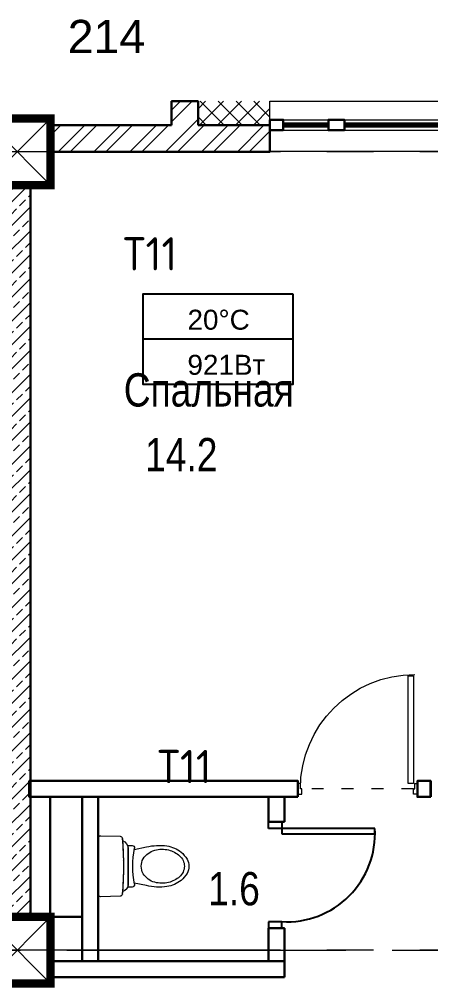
# Model space of a CAD drawing. Header units: millimetres. Extents: x -7566 to 51834, y -19356 to 38606.
# Drawn here: x 32018 to 35110, y 11717 to 18993 of the extents above; entities that cross this region are included whole.
import ezdxf

# ---------------------------------------------------------------- set-up
doc = ezdxf.new("R2010")
doc.units = ezdxf.units.MM
for name, pattern in [('ACAD_ISO03W100', [30, 12, -18]), ('CENTER2', [28.575, 19.05, -3.175, 3.175, -3.175]), ('STROT', [1.7, 0.5, -1.2])]:
    doc.linetypes.add(name, pattern=pattern)
for name, color, linetype, lineweight in [('++++обратка', 5, 'Continuous', 30), ('++ОВ Надписи', 7, 'Continuous', 20), ('SANTECHNIC', 144, 'Continuous', 9), ('STENA', 22, 'Continuous', 50), ('Вытяжка', 5, 'Continuous', 35), ('Колонна', 15, 'Continuous', 30), ('Колонны', 7, 'Continuous', 30), ('окна', 150, 'Continuous', 20), ('оси', 6, 'STROT', 9), ('стена', 7, 'Continuous', 53), ('СТЕНЫ', 250, 'Continuous', 35), ('текст', 224, 'Continuous', 25), ('штрих', 252, 'Continuous', 9)]:
    doc.layers.add(name, color=color, linetype=linetype, lineweight=lineweight)
for name, color, linetype in [('DOORS', 27, 'Continuous'), ('okna_dveri', 191, 'Continuous'), ('ОТОПЛЕНИЕ ТЕСТ', 7, 'Continuous')]:
    doc.layers.add(name, color=color, linetype=linetype)
doc.layers.get('++++обратка').off()
doc.styles.add('arial', font='arial.ttf')
doc.styles.add('GOST Common_I', font='', dxfattribs={"height": 200})
doc.styles.get("Standard").update_dxf_attribs({"font": 'arial.ttf'})
doc.styles.get('GOST Common_I').set_extended_font_data('GOST Common')
pattern_1 = [(45, (-2079302.39, 508865.32), (-134.703842, 134.703842), []), (45, (-2079212.59, 508865.32), (-134.703842, 134.703842), [])]

# ---------------------------------------------------------------- blocks, each defined once
blk = doc.blocks.new('OK-002')
at = {"layer": 'окна', "color": 252, "lineweight": 9}
for p, q in [((840, -140), (100, -140)), ((1300, -140), (960, -140)), ((840, -220), (100, -220)), ((1300, -220), (960, -220))]:
    blk.add_line(p, q, dxfattribs=at)
at = {"layer": 'окна', "lineweight": 40}
for p, q in [((840, -170), (100, -170)), ((840, -190), (100, -190)), ((1300, -170), (960, -170)), ((1300, -190), (960, -190))]:
    blk.add_line(p, q, dxfattribs=at)
at = {"layer": 'окна', "color": 252, "lineweight": 30}
for points in [[(0, -220), (100, -220), (100, -140), (0, -140)], [(840, -220), (960, -220), (960, -140), (840, -140)], [(1300, -220), (1400, -220), (1400, -140), (1300, -140)]]:
    blk.add_lwpolyline(points, close=True, dxfattribs=at)
at = {"layer": 'СТЕНЫ', "lineweight": 9, "ltscale": 20}
blk.add_lwpolyline([(0, -0.8), (0, -380), (1400, -380), (1400, -0.8)], close=True, dxfattribs=at)
blk = doc.blocks.new('к')
at = {"lineweight": 0}
for p, q in [((6373750, -182890), (6374150, -183290)), ((6373750, -183290), (6374150, -182890))]:
    blk.add_line(p, q, dxfattribs=at)
at = {"color": 1, "lineweight": 30, "ltscale": 20}
blk.add_lwpolyline([(6373750, -182890), (6374150, -182890), (6374150, -183290), (6373750, -183290)], close=True, dxfattribs=at)
at = {"layer": 'Колонна', "color": 7, "ltscale": 100, "const_width": 50}
blk.add_lwpolyline([(6373750, -182890), (6374150, -182890), (6374150, -183290), (6373750, -183290)], close=True, dxfattribs=at)
blk = doc.blocks.new('бид')
at = {"layer": 'SANTECHNIC', "color": 163, "lineweight": 5, "true_color": 0x617bb3}
for p, q in [((21683.2, 22153.5), (21683.2, 22575.6)), ((21701.7, 22593.6), (21846.7, 22590.2)), ((21908.2, 22208.1), (21908.2, 22521)), ((21908.2, 22521), (21937.6, 22521)), ((21908.2, 22497.3), (21908.2, 22231.8)), ((21953.7, 22491.2), (22044.7, 22509.9)), ((21937.6, 22208.1), (21908.2, 22208.1)), ((22044.7, 22219.2), (21953.7, 22237.9)), ((21846.7, 22138.9), (21701.7, 22135.5))]:
    blk.add_line(p, q, dxfattribs=at)
at = {"layer": 'SANTECHNIC', "color": 163, "lineweight": 5, "true_color": 0x617bb3, "extrusion": (0, 0, -1)}
for centre, major_axis, ratio, start_param, end_param in [((21701.2, 22575.6), (12.7, 12.7), 1, 3.926973, 5.521574), ((21701.2, 22575.6), (12.7, 12.7), 1, 3.926973, 5.521574), ((21701.2, 22575.6), (12.7, 12.7), 1, 3.926973, 5.521574), ((21701.2, 22575.6), (12.7, 12.7), 1, 3.926973, 5.521574), ((21701.2, 22575.6), (12.7, 12.7), 1, 3.926973, 5.521574), ((21701.2, 22575.6), (12.7, 12.7), 1, 3.926973, 5.521574), ((21701.2, 22575.6), (12.7, 12.7), 1, 3.926973, 5.521574), ((21701.2, 22575.6), (12.7, 12.7), 1, 3.926973, 5.521574), ((21701.2, 22575.6), (12.7, 12.7), 1, 3.926973, 5.521574), ((21701.2, 22575.6), (12.7, 12.7), 1, 3.926973, 5.521574), ((21701.2, 22575.6), (12.7, 12.7), 1, 3.926973, 5.521574), ((21846.3, 22572.2), (12.7, 12.7), 1, 5.521549, 6.989943), ((21846.3, 22572.2), (12.7, 12.7), 1, 5.521549, 6.989943), ((21846.3, 22572.2), (12.7, 12.7), 1, 5.521549, 6.989943), ((21846.3, 22572.2), (12.7, 12.7), 1, 5.521549, 6.989943), ((21846.3, 22572.2), (12.7, 12.7), 1, 5.521549, 6.989943), ((21846.3, 22572.2), (12.7, 12.7), 1, 5.521549, 6.989943), ((21846.3, 22572.2), (12.7, 12.7), 1, 5.521549, 6.989943), ((21846.3, 22572.2), (12.7, 12.7), 1, 5.521549, 6.989943), ((21846.3, 22572.2), (12.7, 12.7), 1, 5.521549, 6.989943), ((21846.3, 22572.2), (12.7, 12.7), 1, 5.521549, 6.989943), ((21846.3, 22572.2), (12.7, 12.7), 1, 5.521549, 6.989943), ((19269, 22369.2), (1840.7, -1840.7), 1, -0.863983, -0.857583), ((19269, 22369.2), (1840.7, -1840.7), 1, -0.863983, -0.857583), ((19269, 22369.2), (1840.7, -1840.7), 1, -0.863983, -0.857583), ((19269, 22369.2), (1840.7, -1840.7), 1, -0.863983, -0.857583), ((19269, 22369.2), (1840.7, -1840.7), 1, -0.863983, -0.857583), ((19269, 22369.2), (1840.7, -1840.7), 1, -0.863983, -0.857583), ((19269, 22369.2), (1840.7, -1840.7), 1, -0.863983, -0.857583), ((19269, 22369.2), (1840.7, -1840.7), 1, -0.863983, -0.857583), ((19269, 22369.2), (1840.7, -1840.7), 1, -0.863983, -0.857583), ((19269, 22369.2), (1840.7, -1840.7), 1, -0.863983, -0.857583), ((19269, 22369.2), (1840.7, 1840.7), 1, 0.706814, 0.787191), ((21845.2, 22497.3), (44.5, 44.5), 1, 5.824608, 7.068567), ((21845.2, 22497.3), (44.5, 44.5), 1, 5.824608, 7.068567), ((21845.2, 22497.3), (44.5, 44.5), 1, 5.824608, 7.068567), ((21845.2, 22497.3), (44.5, 44.5), 1, 5.824608, 7.068567), ((21845.2, 22497.3), (44.5, 44.5), 1, 5.824608, 7.068567), ((21845.2, 22497.3), (44.5, 44.5), 1, 5.824608, 7.068567), ((21845.2, 22497.3), (44.5, 44.5), 1, 5.824608, 7.068567), ((21845.2, 22497.3), (44.5, 44.5), 1, 5.824608, 7.068567), ((21845.2, 22497.3), (44.5, 44.5), 1, 5.824608, 7.068567), ((21845.2, 22497.3), (44.5, 44.5), 1, 5.824608, 7.068567), ((21845.2, 22497.3), (44.5, 44.5), 1, 5.824605, 7.068567), ((19269, 22369.2), (1840.7, 1840.7), 1, 0.713213, 0.787191), ((19269, 22369.2), (1840.7, 1840.7), 1, 0.713213, 0.787191), ((19269, 22369.2), (1840.7, 1840.7), 1, 0.713213, 0.787191), ((19269, 22369.2), (1840.7, 1840.7), 1, 0.713213, 0.787191), ((19269, 22369.2), (1840.7, 1840.7), 1, 0.713213, 0.787191), ((19269, 22369.2), (1840.7, 1840.7), 1, 0.713213, 0.787191), ((19269, 22369.2), (1840.7, 1840.7), 1, 0.713213, 0.787191), ((19269, 22369.2), (1840.7, 1840.7), 1, 0.713213, 0.787191), ((19269, 22369.2), (1840.7, 1840.7), 1, 0.713213, 0.787191), ((19269, 22369.2), (1840.7, 1840.7), 1, 0.713213, 0.787191), ((21937.6, 22503), (12.7, 12.7), 1, 5.497805, 7.263294), ((21937.6, 22503), (12.7, 12.7), 1, 5.497805, 7.263294), ((21937.6, 22503), (12.7, 12.7), 1, 5.497805, 7.263294), ((21937.6, 22503), (12.7, 12.7), 1, 5.497805, 7.263294), ((21937.6, 22503), (12.7, 12.7), 1, 5.497805, 7.263294), ((21937.6, 22503), (12.7, 12.7), 1, 5.497805, 7.263294), ((21937.6, 22503), (12.7, 12.7), 1, 5.497805, 7.263294), ((21937.6, 22503), (12.7, 12.7), 1, 5.497805, 7.263294), ((21937.6, 22503), (12.7, 12.7), 1, 5.497805, 7.263294), ((21937.6, 22503), (12.7, 12.7), 1, 5.497805, 7.263294), ((21937.6, 22503), (12.7, 12.7), 1, 5.497805, 7.263294), ((22639.9, 22364.6), (493.4, 493.4), 1, 3.732293, 4.121682), ((22639.9, 22364.6), (493.4, 493.4), 1, 3.732293, 4.121682), ((22639.9, 22364.6), (493.4, 493.4), 1, 3.732293, 4.121682), ((22639.9, 22364.6), (493.4, 493.4), 1, 3.732293, 4.121682), ((22639.9, 22364.6), (493.4, 493.4), 1, 3.732293, 4.121682), ((22639.9, 22364.6), (493.4, 493.4), 1, 3.732293, 4.121682), ((22639.9, 22364.6), (493.4, 493.4), 1, 3.732293, 4.121682), ((22639.9, 22364.6), (493.4, 493.4), 1, 3.732293, 4.121682), ((22639.9, 22364.6), (493.4, 493.4), 1, 3.732293, 4.121682), ((22639.9, 22364.6), (493.4, 493.4), 1, 3.732293, 4.121682), ((22639.9, 22364.6), (493.4, 493.4), 1, 3.732293, 4.121682), ((22147.8, 22340.4), (106.2, -106.2), 1, 2.917964, 3.65895), ((22147.8, 22340.4), (106.2, -106.2), 1, 2.917964, 3.65895), ((22147.8, 22340.4), (106.2, -106.2), 1, 2.917964, 3.65895), ((22147.8, 22340.4), (106.2, -106.2), 1, 2.917964, 3.65895), ((22147.8, 22340.4), (106.2, -106.2), 1, 2.917964, 3.65895), ((22147.8, 22340.4), (106.2, -106.2), 1, 2.917964, 3.65895), ((22147.8, 22340.4), (106.2, -106.2), 1, 2.917964, 3.65895), ((22147.8, 22340.4), (106.2, -106.2), 1, 2.917964, 3.65895), ((22147.8, 22340.4), (106.2, -106.2), 1, 2.917964, 3.65895), ((22147.8, 22340.4), (106.2, -106.2), 1, 2.917964, 3.65895), ((22147.8, 22340.4), (106.2, -106.2), 1, 2.917964, 3.65895), ((22143.4, 22076.8), (314.1, -314.1), 1, 3.702908, 4.054452), ((22143.4, 22076.8), (314.1, -314.1), 1, 3.702908, 4.054452), ((22143.4, 22076.8), (314.1, -314.1), 1, 3.702908, 4.054452), ((22143.4, 22076.8), (314.1, -314.1), 1, 3.702908, 4.054452), ((22143.4, 22076.8), (314.1, -314.1), 1, 3.702908, 4.054452), ((22143.4, 22076.8), (314.1, -314.1), 1, 3.702908, 4.054452), ((22143.4, 22076.8), (314.1, -314.1), 1, 3.702908, 4.054452), ((22143.4, 22076.8), (314.1, -314.1), 1, 3.702908, 4.054452), ((22143.4, 22076.8), (314.1, -314.1), 1, 3.702908, 4.054452), ((22143.4, 22076.8), (314.1, -314.1), 1, 3.702908, 4.054452), ((22143.4, 22076.8), (314.1, -314.1), 1, 3.702908, 4.054452), ((22163.4, 22276.3), (152.8, 152.8), 1, 5.238454, 5.72234), ((22163.4, 22276.3), (152.8, 152.8), 1, 5.238454, 5.72234), ((22163.4, 22276.3), (152.8, 152.8), 1, 5.238454, 5.72234), ((22163.4, 22276.3), (152.8, 152.8), 1, 5.238454, 5.72234), ((22163.4, 22276.3), (152.8, 152.8), 1, 5.238454, 5.72234), ((22163.4, 22276.3), (152.8, 152.8), 1, 5.238454, 5.72234), ((22163.4, 22276.3), (152.8, 152.8), 1, 5.238454, 5.72234), ((22163.4, 22276.3), (152.8, 152.8), 1, 5.238454, 5.72234), ((22163.4, 22276.3), (152.8, 152.8), 1, 5.238454, 5.72234), ((22163.4, 22276.3), (152.8, 152.8), 1, 5.238454, 5.72234), ((22163.4, 22276.3), (152.8, 152.8), 1, 5.238454, 5.72234), ((22160.4, 22284.9), (166.8, 166.8), 1, 5.66572, 6.159469), ((22160.4, 22284.9), (166.8, 166.8), 1, 5.66572, 6.159469), ((22160.4, 22284.9), (166.8, 166.8), 1, 5.66572, 6.159469), ((22160.4, 22284.9), (166.8, 166.8), 1, 5.66572, 6.159469), ((22160.4, 22284.9), (166.8, 166.8), 1, 5.66572, 6.159469), ((22160.4, 22284.9), (166.8, 166.8), 1, 5.66572, 6.159469), ((22160.4, 22284.9), (166.8, 166.8), 1, 5.66572, 6.159469), ((22160.4, 22284.9), (166.8, 166.8), 1, 5.66572, 6.159469), ((22160.4, 22284.9), (166.8, 166.8), 1, 5.66572, 6.159469), ((22160.4, 22284.9), (166.8, 166.8), 1, 5.66572, 6.159469), ((22160.4, 22284.9), (166.8, 166.8), 1, 5.66572, 6.159469), ((22147.4, 22264.9), (163.5, 163.5), 1, 5.779049, 6.187594), ((22147.4, 22264.9), (163.5, 163.5), 1, 5.779049, 6.187594), ((22147.4, 22264.9), (163.5, 163.5), 1, 5.779049, 6.187594), ((22147.4, 22264.9), (163.5, 163.5), 1, 5.779049, 6.187594), ((22147.4, 22264.9), (163.5, 163.5), 1, 5.779049, 6.187594), ((22147.4, 22264.9), (163.5, 163.5), 1, 5.779049, 6.187594), ((22147.4, 22264.9), (163.5, 163.5), 1, 5.779049, 6.187594), ((22147.4, 22264.9), (163.5, 163.5), 1, 5.779049, 6.187594), ((22147.4, 22264.9), (163.5, 163.5), 1, 5.779049, 6.187594), ((22147.4, 22264.9), (163.5, 163.5), 1, 5.779049, 6.187594), ((22147.4, 22264.9), (163.5, 163.5), 1, 5.779049, 6.187594), ((22121.6, 22364.6), (81.5, -81.5), 1, 2.356198, 2.861304), ((22121.6, 22364.6), (81.5, -81.5), 1, 2.356198, 2.861304), ((22121.6, 22364.6), (81.5, -81.5), 1, 2.356198, 2.861304), ((22121.6, 22364.6), (81.5, -81.5), 1, 2.356198, 2.861304), ((22121.6, 22364.6), (81.5, -81.5), 1, 2.356198, 2.861304), ((22121.6, 22364.6), (81.5, -81.5), 1, 2.356198, 2.861304), ((22121.6, 22364.6), (81.5, -81.5), 1, 2.356198, 2.861304), ((22121.6, 22364.6), (81.5, -81.5), 1, 2.356198, 2.861304), ((22121.6, 22364.6), (81.5, -81.5), 1, 2.356198, 2.861304), ((22121.6, 22364.6), (81.5, -81.5), 1, 2.356198, 2.861304), ((22121.6, 22364.6), (81.5, -81.5), 1, 2.356198, 2.861304), ((22227.8, 22365.3), (72.5, 72.5), 1, 6.205612, 7.075907), ((22227.8, 22365.3), (72.5, 72.5), 1, 6.205612, 7.075907), ((22227.8, 22365.3), (72.5, 72.5), 1, 6.205612, 7.075907), ((22227.8, 22365.3), (72.5, 72.5), 1, 6.205612, 7.075907), ((22227.8, 22365.3), (72.5, 72.5), 1, 6.205612, 7.075907), ((22227.8, 22365.3), (72.5, 72.5), 1, 6.205612, 7.075907), ((22227.8, 22365.3), (72.5, 72.5), 1, 6.205612, 7.075907), ((22227.8, 22365.3), (72.5, 72.5), 1, 6.205612, 7.075907), ((22227.8, 22365.3), (72.5, 72.5), 1, 6.205612, 7.075907), ((22227.8, 22365.3), (72.5, 72.5), 1, 6.205612, 7.075907), ((22227.8, 22365.3), (72.5, 72.5), 1, 6.205612, 7.075907), ((22176, 22314.7), (143.4, -143.4), 1, 4.618354, 4.963396), ((22176, 22314.7), (143.4, -143.4), 1, 4.618354, 4.963396), ((22176, 22314.7), (143.4, -143.4), 1, 4.618354, 4.963396), ((22176, 22314.7), (143.4, -143.4), 1, 4.618354, 4.963396), ((22176, 22314.7), (143.4, -143.4), 1, 4.618354, 4.963396), ((22176, 22314.7), (143.4, -143.4), 1, 4.618354, 4.963396), ((22176, 22314.7), (143.4, -143.4), 1, 4.618354, 4.963396), ((22176, 22314.7), (143.4, -143.4), 1, 4.618354, 4.963396), ((22176, 22314.7), (143.4, -143.4), 1, 4.618354, 4.963396), ((22176, 22314.7), (143.4, -143.4), 1, 4.618354, 4.963396), ((22176, 22314.7), (143.4, -143.4), 1, 4.618354, 4.963396), ((22256.3, 22366.7), (75.9, -75.9), 1, -1.283954, -0.765249), ((22256.3, 22366.7), (75.9, -75.9), 1, -1.283954, -0.765249), ((22256.3, 22366.7), (75.9, -75.9), 1, -1.283954, -0.765249), ((22256.3, 22366.7), (75.9, -75.9), 1, -1.283954, -0.765249), ((22256.3, 22366.7), (75.9, -75.9), 1, -1.283954, -0.765249), ((22256.3, 22366.7), (75.9, -75.9), 1, -1.283954, -0.765249), ((22256.3, 22366.7), (75.9, -75.9), 1, -1.283954, -0.765249), ((22256.3, 22366.7), (75.9, -75.9), 1, -1.283954, -0.765249), ((22256.3, 22366.7), (75.9, -75.9), 1, -1.283954, -0.765249), ((22256.3, 22366.7), (75.9, -75.9), 1, -1.283954, -0.765249), ((22256.3, 22366.7), (75.9, -75.9), 1, -1.283954, -0.765249), ((19269, 22359.9), (1840.7, -1840.7), 1, -0.787192, -0.706815), ((21845.2, 22351.5), (44.5, 44.5), 1, -0.45858, -0.458577), ((21845.2, 22351.5), (44.5, 44.5), 1, -0.45858, -0.458577), ((21845.2, 22351.5), (44.5, 44.5), 1, -0.45858, -0.458577), ((21845.2, 22351.5), (44.5, 44.5), 1, -0.45858, -0.458577), ((21845.2, 22351.5), (44.5, 44.5), 1, -0.45858, -0.458577), ((21845.2, 22351.5), (44.5, 44.5), 1, -0.45858, -0.458577), ((21845.2, 22351.5), (44.5, 44.5), 1, -0.45858, -0.458577), ((21845.2, 22351.5), (44.5, 44.5), 1, -0.45858, -0.458577), ((21845.2, 22351.5), (44.5, 44.5), 1, -0.45858, -0.458577), ((21845.2, 22351.5), (44.5, 44.5), 1, -0.45858, -0.458577), ((19269, 22359.9), (1840.7, -1840.7), 1, -0.787192, -0.714012), ((19269, 22359.9), (1840.7, -1840.7), 1, -0.787192, -0.714012), ((19269, 22359.9), (1840.7, -1840.7), 1, -0.787192, -0.714012), ((19269, 22359.9), (1840.7, -1840.7), 1, -0.787192, -0.714012), ((19269, 22359.9), (1840.7, -1840.7), 1, -0.787192, -0.714012), ((19269, 22359.9), (1840.7, -1840.7), 1, -0.787192, -0.714012), ((19269, 22359.9), (1840.7, -1840.7), 1, -0.787192, -0.714012), ((19269, 22359.9), (1840.7, -1840.7), 1, -0.787192, -0.714012), ((19269, 22359.9), (1840.7, -1840.7), 1, -0.787192, -0.714012), ((19269, 22359.9), (1840.7, -1840.7), 1, -0.787192, -0.714012), ((22121.6, 22364.6), (81.5, -81.5), 1, 1.851087, 2.356193), ((22121.6, 22364.6), (81.5, -81.5), 1, 1.851087, 2.356193), ((22121.6, 22364.6), (81.5, -81.5), 1, 1.851087, 2.356193), ((22121.6, 22364.6), (81.5, -81.5), 1, 1.851087, 2.356193), ((22121.6, 22364.6), (81.5, -81.5), 1, 1.851087, 2.356193), ((22121.6, 22364.6), (81.5, -81.5), 1, 1.851087, 2.356193), ((22121.6, 22364.6), (81.5, -81.5), 1, 1.851087, 2.356193), ((22121.6, 22364.6), (81.5, -81.5), 1, 1.851087, 2.356193), ((22121.6, 22364.6), (81.5, -81.5), 1, 1.851087, 2.356193), ((22121.6, 22364.6), (81.5, -81.5), 1, 1.851087, 2.356193), ((22121.6, 22364.6), (81.5, -81.5), 1, 1.851087, 2.356193), ((22227.8, 22363.8), (72.5, 72.5), 1, 0.778081, 1.648375), ((22227.8, 22363.8), (72.5, 72.5), 1, 0.778081, 1.648375), ((22227.8, 22363.8), (72.5, 72.5), 1, 0.778081, 1.648375), ((22227.8, 22363.8), (72.5, 72.5), 1, 0.778081, 1.648375), ((22227.8, 22363.8), (72.5, 72.5), 1, 0.778081, 1.648375), ((22227.8, 22363.8), (72.5, 72.5), 1, 0.778081, 1.648375), ((22227.8, 22363.8), (72.5, 72.5), 1, 0.778081, 1.648375), ((22227.8, 22363.8), (72.5, 72.5), 1, 0.778081, 1.648375), ((22227.8, 22363.8), (72.5, 72.5), 1, 0.778081, 1.648375), ((22227.8, 22363.8), (72.5, 72.5), 1, 0.778081, 1.648375), ((22227.8, 22363.8), (72.5, 72.5), 1, 0.778081, 1.648375), ((22256.3, 22362.4), (75.9, -75.9), 1, -0.805548, -0.286843), ((22256.3, 22362.4), (75.9, -75.9), 1, -0.805548, -0.286843), ((22256.3, 22362.4), (75.9, -75.9), 1, -0.805548, -0.286843), ((22256.3, 22362.4), (75.9, -75.9), 1, -0.805548, -0.286843), ((22256.3, 22362.4), (75.9, -75.9), 1, -0.805548, -0.286843), ((22256.3, 22362.4), (75.9, -75.9), 1, -0.805548, -0.286843), ((22256.3, 22362.4), (75.9, -75.9), 1, -0.805548, -0.286843), ((22256.3, 22362.4), (75.9, -75.9), 1, -0.805548, -0.286843), ((22256.3, 22362.4), (75.9, -75.9), 1, -0.805548, -0.286843), ((22256.3, 22362.4), (75.9, -75.9), 1, -0.805548, -0.286843), ((22256.3, 22362.4), (75.9, -75.9), 1, -0.805548, -0.286843), ((22147.8, 22388.7), (106.2, -106.2), 1, 1.053441, 1.794427), ((22147.8, 22388.7), (106.2, -106.2), 1, 1.053441, 1.794427), ((22147.8, 22388.7), (106.2, -106.2), 1, 1.053441, 1.794427), ((22147.8, 22388.7), (106.2, -106.2), 1, 1.053441, 1.794427), ((22147.8, 22388.7), (106.2, -106.2), 1, 1.053441, 1.794427), ((22147.8, 22388.7), (106.2, -106.2), 1, 1.053441, 1.794427), ((22147.8, 22388.7), (106.2, -106.2), 1, 1.053441, 1.794427), ((22147.8, 22388.7), (106.2, -106.2), 1, 1.053441, 1.794427), ((22147.8, 22388.7), (106.2, -106.2), 1, 1.053441, 1.794427), ((22147.8, 22388.7), (106.2, -106.2), 1, 1.053441, 1.794427), ((22147.8, 22388.7), (106.2, -106.2), 1, 1.053441, 1.794427), ((22147.4, 22464.2), (163.5, 163.5), 1, 1.666383, 2.074928), ((22147.4, 22464.2), (163.5, 163.5), 1, 1.666383, 2.074928), ((22147.4, 22464.2), (163.5, 163.5), 1, 1.666383, 2.074928), ((22147.4, 22464.2), (163.5, 163.5), 1, 1.666383, 2.074928), ((22147.4, 22464.2), (163.5, 163.5), 1, 1.666383, 2.074928), ((22147.4, 22464.2), (163.5, 163.5), 1, 1.666383, 2.074928), ((22147.4, 22464.2), (163.5, 163.5), 1, 1.666383, 2.074928), ((22147.4, 22464.2), (163.5, 163.5), 1, 1.666383, 2.074928), ((22147.4, 22464.2), (163.5, 163.5), 1, 1.666383, 2.074928), ((22147.4, 22464.2), (163.5, 163.5), 1, 1.666383, 2.074928), ((22147.4, 22464.2), (163.5, 163.5), 1, 1.666383, 2.074928), ((22176, 22414.4), (143.4, 143.4), 1, 1.319789, 1.66483), ((22176, 22414.4), (143.4, 143.4), 1, 1.319789, 1.66483), ((22176, 22414.4), (143.4, 143.4), 1, 1.319789, 1.66483), ((22176, 22414.4), (143.4, 143.4), 1, 1.319789, 1.66483), ((22176, 22414.4), (143.4, 143.4), 1, 1.319789, 1.66483), ((22176, 22414.4), (143.4, 143.4), 1, 1.319789, 1.66483), ((22176, 22414.4), (143.4, 143.4), 1, 1.319789, 1.66483), ((22176, 22414.4), (143.4, 143.4), 1, 1.319789, 1.66483), ((22176, 22414.4), (143.4, 143.4), 1, 1.319789, 1.66483), ((22176, 22414.4), (143.4, 143.4), 1, 1.319789, 1.66483), ((22176, 22414.4), (143.4, 143.4), 1, 1.319789, 1.66483), ((21845.2, 22231.8), (60.6, -18.2), 0.94795, -0.306526, 0.964502), ((21845.2, 22231.8), (60.6, -18.2), 0.94795, -0.24712, 0.964502), ((21845.2, 22231.8), (60.6, -18.2), 0.94795, -0.24712, 0.964502), ((21845.2, 22231.8), (60.6, -18.2), 0.94795, -0.24712, 0.964502), ((21845.2, 22231.8), (60.6, -18.2), 0.94795, -0.24712, 0.964502), ((21845.2, 22231.8), (60.6, -18.2), 0.94795, -0.24712, 0.964502), ((21845.2, 22231.8), (60.6, -18.2), 0.94795, -0.24712, 0.964502), ((21845.2, 22231.8), (60.6, -18.2), 0.94795, -0.24712, 0.964502), ((21845.2, 22231.8), (60.6, -18.2), 0.94795, -0.24712, 0.964502), ((21845.2, 22231.8), (60.6, -18.2), 0.94795, -0.24712, 0.964502), ((21845.2, 22231.8), (60.6, -18.2), 0.94795, -0.24712, 0.964502), ((21845.2, 22231.8), (60.6, -18.2), 0.94795, -0.306526, -0.24712), ((21845.2, 22231.8), (60.6, -18.2), 0.94795, -0.306526, -0.24712), ((21845.2, 22231.8), (60.6, -18.2), 0.94795, -0.306526, -0.24712), ((21845.2, 22231.8), (60.6, -18.2), 0.94795, -0.306526, -0.24712), ((21845.2, 22231.8), (60.6, -18.2), 0.94795, -0.306526, -0.24712), ((21845.2, 22231.8), (60.6, -18.2), 0.94795, -0.306526, -0.24712), ((21845.2, 22231.8), (60.6, -18.2), 0.94795, -0.306526, -0.24712), ((21845.2, 22231.8), (60.6, -18.2), 0.94795, -0.306526, -0.24712), ((21845.2, 22231.8), (60.6, -18.2), 0.94795, -0.306526, -0.24712), ((21845.2, 22231.8), (60.6, -18.2), 0.94795, -0.306526, -0.24712), ((21937.6, 22226.1), (12.7, 12.7), 1, 0.59071, 2.356199), ((21937.6, 22226.1), (12.7, 12.7), 1, 0.59071, 2.356199), ((21937.6, 22226.1), (12.7, 12.7), 1, 0.59071, 2.356199), ((21937.6, 22226.1), (12.7, 12.7), 1, 0.59071, 2.356199), ((21937.6, 22226.1), (12.7, 12.7), 1, 0.59071, 2.356199), ((21937.6, 22226.1), (12.7, 12.7), 1, 0.59071, 2.356199), ((21937.6, 22226.1), (12.7, 12.7), 1, 0.59071, 2.356199), ((21937.6, 22226.1), (12.7, 12.7), 1, 0.59071, 2.356199), ((21937.6, 22226.1), (12.7, 12.7), 1, 0.59071, 2.356199), ((21937.6, 22226.1), (12.7, 12.7), 1, 0.59071, 2.356199), ((21937.6, 22226.1), (12.7, 12.7), 1, 0.59071, 2.356199), ((22143.4, 22652.3), (314.1, -314.1), 1, 0.657938, 1.009482), ((22143.4, 22652.3), (314.1, -314.1), 1, 0.657938, 1.009482), ((22143.4, 22652.3), (314.1, -314.1), 1, 0.657938, 1.009482), ((22143.4, 22652.3), (314.1, -314.1), 1, 0.657938, 1.009482), ((22143.4, 22652.3), (314.1, -314.1), 1, 0.657938, 1.009482), ((22143.4, 22652.3), (314.1, -314.1), 1, 0.657938, 1.009482), ((22143.4, 22652.3), (314.1, -314.1), 1, 0.657938, 1.009482), ((22143.4, 22652.3), (314.1, -314.1), 1, 0.657938, 1.009482), ((22143.4, 22652.3), (314.1, -314.1), 1, 0.657938, 1.009482), ((22143.4, 22652.3), (314.1, -314.1), 1, 0.657938, 1.009482), ((22143.4, 22652.3), (314.1, -314.1), 1, 0.657938, 1.009482), ((22163.4, 22452.8), (152.8, -152.8), 1, 0.560845, 1.04473), ((22163.4, 22452.8), (152.8, -152.8), 1, 0.560845, 1.04473), ((22163.4, 22452.8), (152.8, -152.8), 1, 0.560845, 1.04473), ((22163.4, 22452.8), (152.8, -152.8), 1, 0.560845, 1.04473), ((22163.4, 22452.8), (152.8, -152.8), 1, 0.560845, 1.04473), ((22163.4, 22452.8), (152.8, -152.8), 1, 0.560845, 1.04473), ((22163.4, 22452.8), (152.8, -152.8), 1, 0.560845, 1.04473), ((22163.4, 22452.8), (152.8, -152.8), 1, 0.560845, 1.04473), ((22163.4, 22452.8), (152.8, -152.8), 1, 0.560845, 1.04473), ((22163.4, 22452.8), (152.8, -152.8), 1, 0.560845, 1.04473), ((22163.4, 22452.8), (152.8, -152.8), 1, 0.560845, 1.04473), ((22160.4, 22444.2), (166.8, -166.8), 1, 0.123713, 0.617462), ((22160.4, 22444.2), (166.8, -166.8), 1, 0.123713, 0.617462), ((22160.4, 22444.2), (166.8, -166.8), 1, 0.123713, 0.617462), ((22160.4, 22444.2), (166.8, -166.8), 1, 0.123713, 0.617462), ((22160.4, 22444.2), (166.8, -166.8), 1, 0.123713, 0.617462), ((22160.4, 22444.2), (166.8, -166.8), 1, 0.123713, 0.617462), ((22160.4, 22444.2), (166.8, -166.8), 1, 0.123713, 0.617462), ((22160.4, 22444.2), (166.8, -166.8), 1, 0.123713, 0.617462), ((22160.4, 22444.2), (166.8, -166.8), 1, 0.123713, 0.617462), ((22160.4, 22444.2), (166.8, -166.8), 1, 0.123713, 0.617462), ((22160.4, 22444.2), (166.8, -166.8), 1, 0.123713, 0.617462), ((21701.2, 22153.5), (12.7, -12.7), 1, 0.761582, 2.356182), ((21701.2, 22153.5), (12.7, -12.7), 1, 0.761582, 2.356182), ((21701.2, 22153.5), (12.7, -12.7), 1, 0.761582, 2.356182), ((21701.2, 22153.5), (12.7, -12.7), 1, 0.761582, 2.356182), ((21701.2, 22153.5), (12.7, -12.7), 1, 0.761582, 2.356182), ((21701.2, 22153.5), (12.7, -12.7), 1, 0.761582, 2.356182), ((21701.2, 22153.5), (12.7, -12.7), 1, 0.761582, 2.356182), ((21701.2, 22153.5), (12.7, -12.7), 1, 0.761582, 2.356182), ((21701.2, 22153.5), (12.7, -12.7), 1, 0.761582, 2.356182), ((21701.2, 22153.5), (12.7, -12.7), 1, 0.761582, 2.356182), ((21701.2, 22153.5), (12.7, -12.7), 1, 0.761582, 2.356182), ((21846.3, 22156.9), (12.7, 12.7), 1, 0.864048, 2.332443), ((21846.3, 22156.9), (12.7, 12.7), 1, 0.864048, 2.332443), ((21846.3, 22156.9), (12.7, 12.7), 1, 0.864048, 2.332443), ((21846.3, 22156.9), (12.7, 12.7), 1, 0.864048, 2.332443), ((21846.3, 22156.9), (12.7, 12.7), 1, 0.864048, 2.332443), ((21846.3, 22156.9), (12.7, 12.7), 1, 0.864048, 2.332443), ((21846.3, 22156.9), (12.7, 12.7), 1, 0.864048, 2.332443), ((21846.3, 22156.9), (12.7, 12.7), 1, 0.864048, 2.332443), ((21846.3, 22156.9), (12.7, 12.7), 1, 0.864048, 2.332443), ((21846.3, 22156.9), (12.7, 12.7), 1, 0.864048, 2.332443), ((21846.3, 22156.9), (12.7, 12.7), 1, 0.864048, 2.332443), ((19269, 22359.9), (1840.7, -1840.7), 1, -0.714012, -0.706815), ((19269, 22359.9), (1840.7, -1840.7), 1, -0.714012, -0.706815), ((19269, 22359.9), (1840.7, -1840.7), 1, -0.714012, -0.706815), ((19269, 22359.9), (1840.7, -1840.7), 1, -0.714012, -0.706815), ((19269, 22359.9), (1840.7, -1840.7), 1, -0.714012, -0.706815), ((19269, 22359.9), (1840.7, -1840.7), 1, -0.714012, -0.706815), ((19269, 22359.9), (1840.7, -1840.7), 1, -0.714012, -0.706815), ((19269, 22359.9), (1840.7, -1840.7), 1, -0.714012, -0.706815), ((19269, 22359.9), (1840.7, -1840.7), 1, -0.714012, -0.706815), ((19269, 22359.9), (1840.7, -1840.7), 1, -0.714012, -0.706815), ((21845.4, 22231.3), (44.2, 44.2), 1, 1.951344, 2.029958), ((21845.4, 22231.3), (44.2, 44.2), 1, 1.951344, 2.029958), ((21845.4, 22231.3), (44.2, 44.2), 1, 1.951344, 2.029958), ((21845.4, 22231.3), (44.2, 44.2), 1, 1.951344, 2.029958), ((21845.4, 22231.3), (44.2, 44.2), 1, 1.951344, 2.029958), ((21845.4, 22231.3), (44.2, 44.2), 1, 1.951344, 2.029958), ((21845.4, 22231.3), (44.2, 44.2), 1, 1.951344, 2.029958), ((21845.4, 22231.3), (44.2, 44.2), 1, 1.951344, 2.029958), ((21845.4, 22231.3), (44.2, 44.2), 1, 1.951344, 2.029958), ((21845.4, 22231.3), (44.2, 44.2), 1, 1.951344, 2.029958), ((21845.4, 22231.3), (44.2, 44.2), 1, 1.951344, 2.029958)]:
    blk.add_ellipse(centre, major_axis=major_axis, ratio=ratio, start_param=start_param, end_param=end_param, dxfattribs=at)
blk = doc.blocks.new('D_800')
at = {"color": 251, "true_color": 0x4f5a69}
for p, q in [((90, 800), (50, 800)), ((50, 800), (50, 100)), ((90, 100), (90, 800)), ((0, 0), (0, 100)), ((0, 100), (50, 100)), ((50, 100), (90, 100)), ((50, 100), (50, 0)), ((800, 100), (750, 100)), ((750, 100), (750, 0)), ((800, 0), (800, 100)), ((50, 0), (0, 0)), ((750, 0), (800, 0))]:
    blk.add_line(p, q, dxfattribs=at)
blk.add_arc((87.6, 137.6), 663.4, 356.74877, 93.25123, dxfattribs=at)
blk = doc.blocks.new('Dv900')
at = {"color": 5, "linetype": 'ACAD_ISO03W100', "lineweight": 5, "ltscale": 7.5}
blk.add_line((30, 0), (870, 0), dxfattribs=at)
at = {"layer": 'DOORS', "lineweight": 20, "ltscale": 2}
for points in [[(30, 40), (70, 40), (70, 850), (30, 850)], [(20, 40), (0, 40), (0, -40), (30, -40), (30, 0), (20, 0), (20, 40)], [(880, 40), (900, 40), (900, -40), (870, -40), (870, 0), (880, 0), (880, 40)]]:
    blk.add_lwpolyline(points, close=True, dxfattribs=at)
at = {"layer": 'DOORS', "color": 5, "lineweight": 9, "ltscale": 2}
blk.add_arc((20, 0), 860, 0, 90, dxfattribs=at)
blk = doc.blocks.new('89898989')
at = {"layer": 'STENA', "lineweight": 9, "true_color": 0x939598}
h = blk.add_hatch(dxfattribs=at)
h.set_pattern_fill('ANSI33', color=252, scale=20, angle=180)
h.set_pattern_definition([(225, (-1419257.2, 495005.17), (89.802561, -89.802561), []), (225, (-1419347.01, 495005.17), (89.802561, -89.802561), [63.5, -31.75])])
edge = h.paths.add_edge_path()
edge.add_line((-701228.4, 581781), (-701028.4, 581781))
edge.add_line((-701028.4, 581781), (-701027.7, 587281.4))
edge.add_line((-701027.7, 587281.4), (-701227.7, 587281.4))
edge.add_line((-701227.7, 587281.4), (-701228.4, 581734.4))
at = {"layer": 'стена', "lineweight": 9, "true_color": 0x939598}
h = blk.add_hatch(dxfattribs=at)
h.set_pattern_fill('ANSI32', color=252, scale=20)
h.set_pattern_definition(pattern_1)
h.paths.add_polyline_path([(-699768.2, 587911.6), (-699968.2, 587911.6), (-699968.3, 587731.8), (-699768.3, 587731.8)])
h = blk.add_hatch(dxfattribs=at)
h.set_pattern_fill('ANSI32', color=252, scale=20)
h.set_pattern_definition(pattern_1)
edge = h.paths.add_edge_path()
edge.add_line((-700878.4, 587731.4), (-700878.4, 587531.4))
edge.add_line((-700878.4, 587531.4), (-699260.7, 587531.8))
edge.add_line((-699228.4, 587531.8), (-699228.4, 587731.8))
edge.add_line((-699228.4, 587731.8), (-700928.4, 587731.4))
at = {"layer": 'штрих', "lineweight": 5, "ltscale": 20, "true_color": 0x939598}
h = blk.add_hatch(dxfattribs=at)
h.set_pattern_fill('ANSI37', color=252, scale=30)
h.set_pattern_definition([(45, (-1442350.12, 660289.66), (-67.351921, 67.351921), []), (135, (-1442350.12, 660289.66), (-67.351921, -67.351921), [])])
h.paths.add_polyline_path([(-699228.5, 587731.9), (-699768.3, 587731.8), (-699768.3, 587911.8), (-699228.5, 587911.9)])
at = {"layer": 'STENA', "color": 252, "lineweight": 30, "true_color": 0x939598}
blk.add_lwpolyline([(-701227.7, 587281.4), (-701228.4, 581781), (-701028.4, 581781), (-701027.7, 587281.4)], close=True, dxfattribs=at)
at = {"layer": 'Вытяжка', "color": 252, "lineweight": 30, "ltscale": 20, "true_color": 0x939598}
blk.add_lwpolyline([(-700880, 581781), (-700639, 581781), (-700639, 582683), (-700880, 582683)], close=True, dxfattribs=at)
at = {"layer": 'оси', "color": 252, "linetype": 'CENTER2', "lineweight": 13, "ltscale": 110, "true_color": 0x939598}
for points in [[(-689719.5, 587531.4), (-737232.7, 587533)], [(-689719.5, 581531), (-737232.5, 581532.6)], [(-689719.5, 581531), (-736078.1, 581532.5)]]:
    blk.add_lwpolyline(points, dxfattribs=at)
at = {"layer": 'стена', "color": 252, "lineweight": 30, "true_color": 0x939598}
for points in [[(-699768.2, 587731.8), (-699768.2, 587911.6), (-699968.2, 587911.6), (-699968.3, 587731.8)], [(-699968.3, 587731.6), (-700878.4, 587731.4), (-700878.4, 587531.4), (-699228.4, 587531.8), (-699228.4, 587731.8), (-699768.2, 587731.7)]]:
    blk.add_lwpolyline(points, dxfattribs=at)
at = {"layer": 'СТЕНЫ', "color": 252, "lineweight": 30, "true_color": 0x939598}
for points in [[(-699017.8, 582683), (-699017.8, 582803), (-701037.8, 582803), (-701037.8, 582683)], [(-698020.5, 582683), (-698020.5, 582803), (-698119.4, 582803), (-698119.4, 582683)], [(-698018.9, 582683), (-698018.9, 582803), (-698117.8, 582803), (-698117.8, 582683)], [(-700639, 581449.5), (-700519, 581449.5), (-700519, 582683), (-700639, 582683)], [(-699119.4, 582495.1), (-699119.4, 582683), (-699239.4, 582683), (-699239.4, 582495.1)], [(-699119.4, 581449.5), (-699119.4, 581695.5), (-699239.4, 581695.5), (-699239.4, 581449.5)], [(-699119.4, 581329.5), (-699119.4, 581449.5), (-700880, 581449.5), (-700880, 581329.5)]]:
    blk.add_lwpolyline(points, close=True, dxfattribs=at)
at = {"color": 252, "lineweight": 5, "true_color": 0x939598, "rotation": 0.0066994550955076}
blk.add_blockref('бид', (-722199.6, 559794.8), dxfattribs=at)
at = {"layer": 'DOORS', "color": 252, "true_color": 0x939598, "xscale": -1}
blk.add_blockref('Dv900', (-698119.4, 582743), dxfattribs=at)
at = {"layer": 'okna_dveri', "color": 252, "true_color": 0x939598, "rotation": 270.0001157743717}
blk.add_blockref('D_800', (-699239.4, 582495.5), dxfattribs=at)
at = {"layer": 'Колонны', "color": 252, "lineweight": -2, "true_color": 0x939598, "xscale": 1.25, "yscale": 1.25, "zscale": 1.25, "rotation": 270}
for p in [(-472265.9, 8554968.9), (-472265.9, 8548968.5)]:
    blk.add_blockref('к', p, dxfattribs=at)
at = {"layer": 'СТЕНЫ', "color": 252, "ltscale": 20, "true_color": 0x939598, "xscale": -1, "rotation": 359.9988311076934}
blk.add_blockref('OK-002', (-697828.4, 587912.5), dxfattribs=at)
at = {"layer": 'текст', "color": 252, "true_color": 0x939598, "style": 'arial'}
blk.add_text('214', height=250, rotation=0.00011, dxfattribs=at).set_placement((-700748.7, 588272.6))
at = {"layer": 'текст', "color": 252, "true_color": 0x939598, "style": 'arial', "width": 0.8}
for s, rotation, p in [('Спальная', 0.00011, (-700327.2, 585616.8)), ('14.2', 0.00011, (-700166.5, 585130.5)), ('1.6', 359.99989, (-699692.5, 581868.5))]:
    blk.add_text(s, height=250, rotation=rotation, dxfattribs=at).set_placement(p)

msp = doc.modelspace()

# ---------------------------------------------------------------- linework, layer by layer
at = {"layer": 'оси', "color": 1, "linetype": 'CENTER2', "lineweight": 13, "ltscale": 110}
msp.add_lwpolyline([(-2200.1, 11998.1), (44546.6, 11998.1)], dxfattribs=at)
at = {"layer": 'ОТОПЛЕНИЕ ТЕСТ'}
msp.add_line((34075.3, 16590), (32945.3, 16590.1), dxfattribs=at)
msp.add_lwpolyline([(34075.3, 16928.7), (32945.4, 16928.8), (32945.3, 16251.3), (34075.2, 16251.2)], close=True, dxfattribs=at)

# ---------------------------------------------------------------- block references
at = {"layer": '++++обратка'}
msp.add_blockref('89898989', (733129.8, -569532.9), dxfattribs=at)

# ---------------------------------------------------------------- texts
at = {"layer": '++ОВ Надписи', "ltscale": 5, "char_height": 250, "width": 2075.748, "attachment_point": 8, "line_spacing_factor": 1.022761, "style": 'GOST Common_I'}
for insert in [(33001.1, 17106.5), (33259.6, 13253.4)]:
    msp.add_mtext('Т11', dxfattribs=dict(at, insert=insert))
at = {"layer": 'ОТОПЛЕНИЕ ТЕСТ', "insert": (33749.8, 16811.3), "char_height": 150, "attachment_point": 3, "rotation": 359.99486}
msp.add_mtext_dynamic_manual_height_columns('20%%DС', width=1129.929, gutter_width=12.5, heights=[0], dxfattribs=at)
at = {"layer": 'ОТОПЛЕНИЕ ТЕСТ', "color": 1, "insert": (33866.5, 16472.5), "char_height": 150, "attachment_point": 3, "rotation": 359.99486}
msp.add_mtext_dynamic_manual_height_columns('921Вт', width=1129.929, gutter_width=12.5, heights=[0], dxfattribs=at)

doc.saveas('drawing.dxf')
